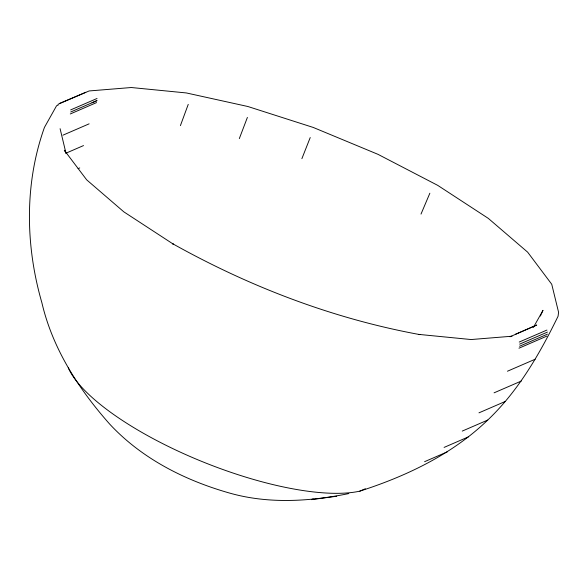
<?xml version="1.0" encoding="UTF-8"?>
<svg xmlns="http://www.w3.org/2000/svg" width="588" height="588" viewBox="0 0 588 588"><rect width="100%" height="100%" fill="white"/><g stroke="black" fill="none" stroke-linecap="round" stroke-linejoin="round"><path stroke-width="0.88" d="M180.406 125.634L188.241 104.377M239.316 138.614L247.394 117.416M301.887 158.664L310.229 137.541M421.008 214.091L429.857 193.209M540.401 316.021L541.151 314.389M541.519 313.573L543.003 310.324L533.36 327.465M68.274 367.823A170.204 53.721 21.8 0 0 195.091 458.655A170.204 53.721 21.8 0 0 359.805 491.149C406.484 476.14 452.084 454.421 487.739 420.06C518.373 390.924 539.681 353.902 558.071 316.234L558.578 312.294L551.742 284.261L527.649 252.164L488.305 218.376L437.715 185.36L378.01 154.35L313.272 127.456L247.901 106.516L186.359 92.948L131.308 87.524L89.155 90.949L59.682 103.348M57.962 104.333L85.782 92.294M58.219 105.046L56.58 105.759L44.445 127.398C24.358 183.713 25.38 245.652 41.88 302.717C52.567 348.684 78.696 389.116 109.662 424.066C141.833 458.728 185.132 480.543 230.209 493.244C268.863 504.085 309.927 501.498 348.831 493.567M70.663 109.912L97.049 98.483M70.744 111.977L97.042 100.592L92.029 102.76M70.295 113.954L96.564 102.584M62.953 135.174L89.111 123.847M66.025 153.159L83.525 145.581M78.101 168.646L79.733 167.933M515.338 334.315L536.734 325.054L510.024 336.755M519.226 342.054L546.921 330.066M519.616 344.142L547.435 332.095M519.527 346.236L547.428 334.16M518.969 348.199L546.891 336.108M507.437 371.226L535.124 359.246M494.074 392.835L521.262 381.068M478.97 412.842L505.423 401.391M462.264 431.085L487.739 420.06M313.169 498.889L311.427 499.638L336.711 496.243M444.087 447.409L468.349 436.913M424.587 461.69L447.409 451.812M359.805 491.149L365.361 488.746M512.008 336.218L471.12 339.541L418.84 334.403L419.972 334.623C333.029 318.703 249.591 286.753 172.556 243.66L173.269 244.116L123.84 211.856L86.679 179.84L64.312 150.249L65.43 151.778M60.094 128.691L66.062 153.564"/></g></svg>
